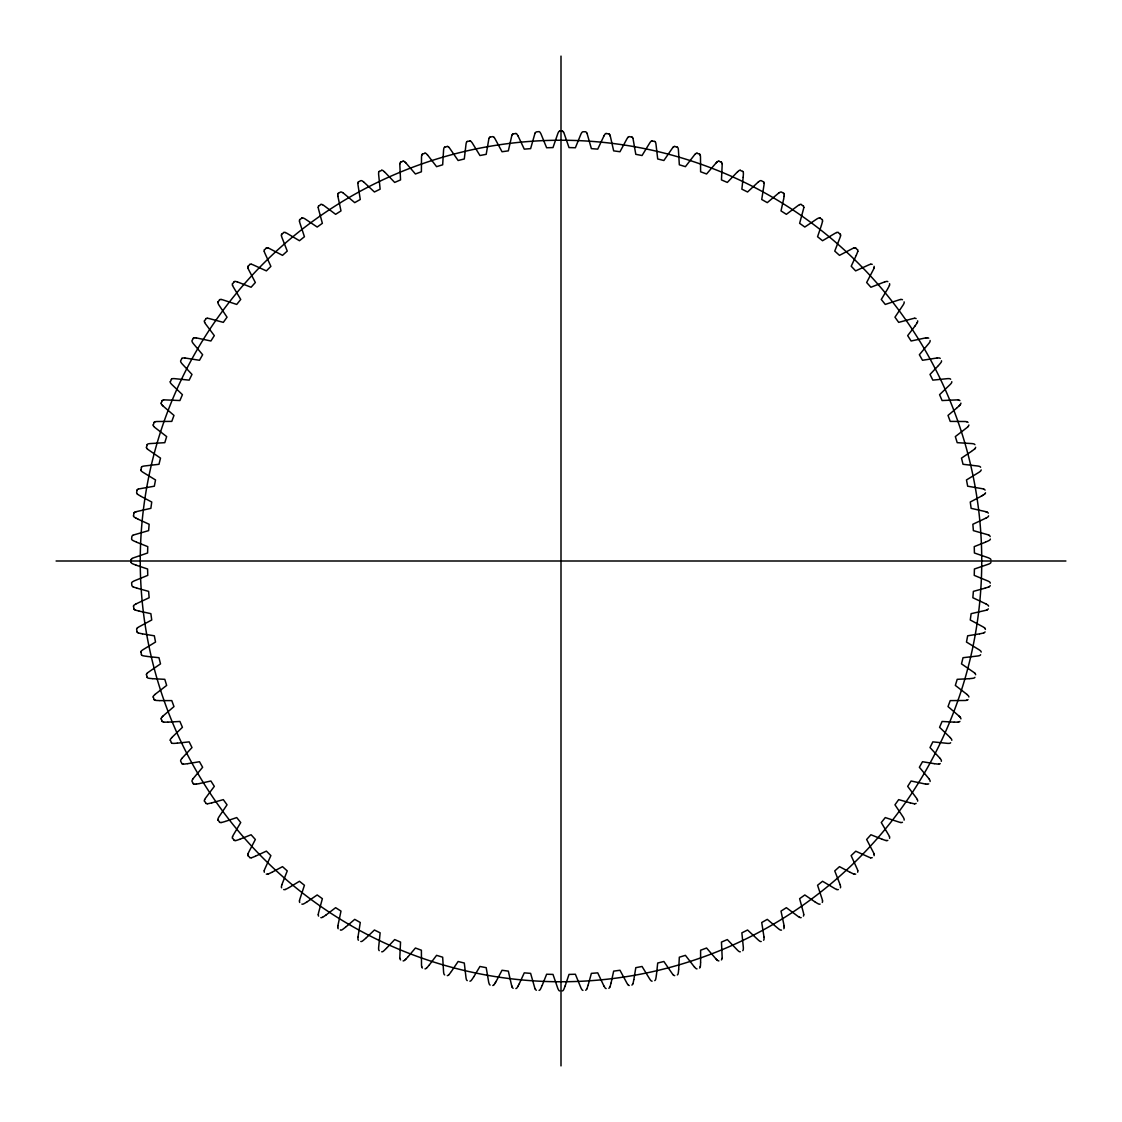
<?xml version="1.0" encoding="UTF-8"?>
<svg xmlns="http://www.w3.org/2000/svg" width="1122" height="1122" viewBox="0 0 1122 1122"><rect width="100%" height="100%" fill="white"/><g stroke="black" fill="none" stroke-linecap="round" stroke-linejoin="round"><path stroke-width="1.5" d="M131.19 559.71L131.19 562.29M337.736 927.137L337.736 927.109A15.652 15.652 0 0 1 337.974 925.622M700.619 962.129L700.605 950.222L706.58 948.02L716.243 959.24M700.605 962.466L700.493 965.018A15.652 15.652 0 0 1 700.338 966.547L700.338 966.533M990.249 583.145L990.249 582.991A2.146 2.146 0 0 0 989.309 581.743A15.652 15.652 0 0 0 987.949 581.028L974.247 575.376L974.415 569.008L988.412 564.198A15.652 15.652 0 0 0 989.8 563.567L989.828 563.539A2.146 2.146 0 0 0 990.95 562.346M357.89 183.349L357.89 183.307A15.652 15.652 0 0 0 357.988 184.878L360.274 199.492L354.72 202.633L343.514 193.222M803.759 207.514L803.759 207.486A15.652 15.652 0 0 1 803.492 209.029L799.635 223.32L804.811 227.037L817.111 218.804A15.652 15.652 0 0 1 818.513 218.117A2.146 2.146 0 0 1 820.126 217.906M743.185 177.15L743.367 174.429A15.652 15.652 0 0 0 743.367 172.9A2.146 2.146 0 0 0 742.75 171.343M743.171 177.318L741.866 189.155L747.575 191.988L758.388 181.89M678.698 969.099L679.329 957.206L685.416 955.341L694.448 967.052M678.67 969.436L678.417 971.975A15.652 15.652 0 0 1 678.179 973.489A2.146 2.146 0 0 1 677.323 974.92M133.56 515.811L133.841 513.245M357.974 937.122L360.274 922.508L354.72 919.367L345.8 926.996M299.462 900.854L299.462 900.826A15.652 15.652 0 0 1 299.812 899.325L304.427 885.272L299.462 881.275L289.28 887.446M822.538 221.146L822.538 221.174A15.652 15.652 0 0 1 822.188 222.675L821.486 225.129M656.44 974.878L657.702 963.027L663.873 961.498L672.274 973.686A15.652 15.652 0 0 0 673.256 974.864L673.284 974.878M656.384 975.214L655.991 977.725A15.652 15.652 0 0 1 655.683 979.226A2.146 2.146 0 0 1 654.743 980.614M985.34 629.428L985.368 629.274A2.146 2.146 0 0 0 984.555 627.941M399.909 163.602L399.923 163.56A15.652 15.652 0 0 0 399.839 165.13L400.54 179.913L394.678 182.423L384.425 171.75M337.918 925.58L340.99 911.106L335.632 907.684L326.025 915.005M784.082 196.42L783.647 198.931M722.077 958.44L722.091 958.398A15.652 15.652 0 0 0 722.161 956.87L721.46 942.087L727.322 939.577L737.575 950.25A15.652 15.652 0 0 0 738.725 951.246L738.753 951.26A2.146 2.146 0 0 0 740.31 951.779M840.546 235.844L840.546 235.802A15.652 15.652 0 0 1 840.126 237.303L834.754 251.09L839.494 255.353L852.608 248.509A15.652 15.652 0 0 1 854.024 247.934L854.066 247.92M137.052 490.202L136.632 492.726A2.146 2.146 0 0 0 137.445 494.059M783.591 199.267L781.01 210.894L786.368 214.316L798.219 205.452A15.652 15.652 0 0 1 799.523 204.653L799.551 204.639M633.888 979.436L635.795 967.669L642.05 966.477L649.764 979.099A15.652 15.652 0 0 0 650.676 980.333L650.704 980.348A2.146 2.146 0 0 0 652.106 981.189M633.818 979.758L633.299 982.269A15.652 15.652 0 0 1 632.906 983.742L632.878 983.77M140.951 469.852L141.512 467.341M421.662 155.467L421.676 155.425A15.652 15.652 0 0 0 421.507 156.982L421.395 171.778L415.421 173.98L405.757 162.76M264.245 870.588L264.259 870.546A15.652 15.652 0 0 1 264.764 869.101L270.879 855.623L266.377 851.121L255.578 856.142M857.741 251.454L857.755 251.412A15.652 15.652 0 0 1 857.236 252.899L856.282 255.255M611.125 982.76L613.664 971.133L619.975 970.264L627.002 983.293A15.652 15.652 0 0 0 627.843 984.569L627.871 984.597M611.041 983.096L610.382 985.565A15.652 15.652 0 0 1 609.905 987.009L609.905 987.009M146.505 447.257L147.192 444.775M247.92 854.066L247.934 854.038A15.652 15.652 0 0 1 248.509 852.608L255.353 839.494L251.09 834.754L240.038 839.172M874.08 267.934L874.066 267.962A15.652 15.652 0 0 1 873.491 269.392L866.647 282.506L870.91 287.246L884.683 281.874M821.388 225.452L817.573 236.728L822.538 240.725L835.273 233.18A15.652 15.652 0 0 1 836.647 232.52L836.689 232.52M588.223 984.864L591.378 973.377L597.731 972.858L604.043 986.252M588.11 985.186L587.381 987.444A15.652 15.652 0 0 1 586.778 989.043L586.764 989.029M153.279 424.972L154.093 422.545M281.874 884.683L287.246 870.91L282.506 866.647L272.155 872.173M232.52 836.689L232.535 836.647A15.652 15.652 0 0 1 233.18 835.273L240.725 822.538L236.728 817.573L225.452 821.388M889.48 285.311L889.466 285.353A15.652 15.652 0 0 1 888.82 286.727L887.6 288.971M565.179 985.873L569.008 974.415L575.376 974.247L580.958 987.949A15.652 15.652 0 0 0 581.729 989.309A2.146 2.146 0 0 0 582.935 990.389M565.109 986.028L564.198 988.412A15.652 15.652 0 0 1 563.567 989.8L563.539 989.828A2.146 2.146 0 0 1 562.346 990.95M161.231 403.107L162.185 400.708M469.894 140.811A2.146 2.146 0 0 1 471.226 141.695A15.652 15.652 0 0 1 472.236 142.901L479.95 155.523L486.205 154.331L488.701 139.731A15.652 15.652 0 0 1 489.094 138.258L489.122 138.23M856.142 255.578L851.205 266.223L855.623 270.879L869.101 264.75A15.652 15.652 0 0 1 870.546 264.259L870.588 264.245M542.235 985.312L546.624 974.247L552.992 974.415L557.802 988.412A15.652 15.652 0 0 0 558.504 989.8A2.146 2.146 0 0 0 559.654 990.95M542.094 985.621L541.042 987.949A15.652 15.652 0 0 1 540.341 989.309A2.146 2.146 0 0 1 539.065 990.389M170.376 381.69L171.456 379.362M512.095 134.991L512.109 134.963A15.652 15.652 0 0 0 511.618 136.435L508.336 150.867L502.025 151.736L494.998 138.707A15.652 15.652 0 0 0 494.157 137.431L494.143 137.431M204.639 799.551L204.653 799.523A15.652 15.652 0 0 1 205.452 798.219L214.316 786.368L210.894 781.01L199.267 783.591M917.347 322.477L917.361 322.449A15.652 15.652 0 0 1 916.548 323.781L915.103 325.885M519.29 983.685L524.269 972.858L530.622 973.377L534.675 987.612A15.652 15.652 0 0 0 535.292 989.043L535.25 989.071M519.135 983.98L517.957 986.252M941.274 761.333L941.344 761.193A2.146 2.146 0 0 0 941.007 759.678A15.652 15.652 0 0 0 940.082 758.444M535.236 132.971L535.25 132.929A15.652 15.652 0 0 0 534.675 134.388L530.622 148.623L524.269 149.142L517.957 135.748M181.848 358.535L180.656 360.807A2.146 2.146 0 0 0 180.993 362.322A15.652 15.652 0 0 0 181.89 363.612L191.988 374.425L189.155 380.134L174.429 378.633A15.652 15.652 0 0 0 172.9 378.633A2.146 2.146 0 0 0 171.343 379.25M604.043 135.748L597.731 149.142L591.378 148.623L587.381 134.556A15.652 15.652 0 0 0 586.708 132.957L586.764 132.971M887.446 289.28L881.275 299.462L885.272 304.427L899.325 299.798A15.652 15.652 0 0 1 900.812 299.462L900.854 299.462M495.601 982.269L494.998 983.293A15.652 15.652 0 0 1 494.157 984.569L494.143 984.569M495.349 982.704L496.289 981.091M496.471 980.796L502.025 970.264L508.336 971.133L511.618 985.565M193.377 338.311L192.044 340.513A2.146 2.146 0 0 0 192.297 342.042A15.652 15.652 0 0 0 193.124 343.374L202.633 354.72L199.492 360.274L185.046 358.002M473.835 976.687L479.95 966.477L486.205 967.669L488.701 982.269A15.652 15.652 0 0 0 489.164 983.756A2.146 2.146 0 0 0 490.118 985.074M473.652 976.982L472.236 979.099A15.652 15.652 0 0 1 471.324 980.333A2.146 2.146 0 0 1 469.894 981.189M204.527 320.864L205.971 318.732M915.005 326.025L907.684 335.632L911.106 340.99L925.58 337.918M451.451 971.357L458.127 961.498L464.298 963.027L466.009 977.725A15.652 15.652 0 0 0 466.317 979.226L466.331 979.268A2.146 2.146 0 0 0 467.257 980.614M451.254 971.638L449.726 973.686A15.652 15.652 0 0 1 448.744 974.864L448.744 974.85M218.047 301.916L219.603 299.869M193.124 778.612L202.633 767.28L199.492 761.726L187.753 763.675M161.68 717.365L161.708 717.337A15.652 15.652 0 0 1 162.774 716.243M960.292 404.663L960.32 404.635A15.652 15.652 0 0 1 959.226 405.757M429.403 964.836L436.584 955.341L442.671 957.206L443.583 971.975A15.652 15.652 0 0 0 443.821 973.489L443.835 973.517A2.146 2.146 0 0 0 444.677 974.92M429.179 965.088L427.552 967.052A15.652 15.652 0 0 1 426.514 968.174L426.5 968.174M232.577 283.726L234.246 281.762M627.857 137.431L627.871 137.403A15.652 15.652 0 0 0 627.002 138.707L619.975 151.736L613.664 150.867L610.382 136.435M181.89 758.388L191.988 747.575L189.155 741.866L177.318 743.171M968.174 426.5L968.188 426.472A15.652 15.652 0 0 1 967.052 427.552L955.341 436.584L957.206 442.671L971.975 443.583A15.652 15.652 0 0 1 973.489 443.821L973.517 443.835A2.146 2.146 0 0 1 974.92 444.677M938.441 365.548L940.11 363.612A15.652 15.652 0 0 0 941.049 362.406L941.063 362.378A2.146 2.146 0 0 0 941.498 360.793M938.216 365.8L930.012 374.425L932.845 380.134L947.571 378.633A15.652 15.652 0 0 1 949.1 378.633L949.128 378.633A2.146 2.146 0 0 1 950.657 379.25M407.847 956.982L415.421 948.02L421.395 950.222L421.507 965.018A15.652 15.652 0 0 0 421.662 966.547L421.676 966.575M407.496 957.361L405.757 959.24M248.074 266.349L249.841 264.483M171.75 737.575L182.423 727.322L179.913 721.46L168.019 722.133M147.122 673.284L147.15 673.256A15.652 15.652 0 0 1 148.314 672.274L160.502 663.873L158.973 657.702L147.122 656.44M716.243 162.76L706.58 173.98L700.605 171.778L700.493 156.982A15.652 15.652 0 0 0 700.338 155.453L700.338 155.467M974.85 448.744L974.878 448.716A15.652 15.652 0 0 1 973.686 449.726L971.638 451.254M386.515 948.23L394.678 939.577L400.54 942.087L399.839 956.87A15.652 15.652 0 0 0 399.965 958.426L399.923 958.44M386.263 948.469L384.425 950.25A15.652 15.652 0 0 1 383.275 951.246A2.146 2.146 0 0 1 381.69 951.779M264.483 249.841L266.349 248.074M673.256 147.15L673.284 147.122A15.652 15.652 0 0 0 672.274 148.314L663.873 160.502L657.702 158.973L655.991 144.275A15.652 15.652 0 0 0 655.683 142.775A2.146 2.146 0 0 0 654.743 141.386M162.76 716.243L173.98 706.58L171.778 700.605L159.871 700.619M959.24 405.757L957.361 407.496M737.575 171.75L727.322 182.423L721.46 179.913L722.161 165.13A15.652 15.652 0 0 0 722.035 163.574L722.091 163.602M957.108 407.735L948.02 415.421L950.222 421.395L965.018 421.507A15.652 15.652 0 0 1 966.547 421.662L966.575 421.676M365.8 938.216L374.425 930.012L380.134 932.845L378.633 947.571A15.652 15.652 0 0 0 378.633 949.1L378.633 949.128A2.146 2.146 0 0 0 379.25 950.657M365.548 938.441L363.612 940.11A15.652 15.652 0 0 1 362.406 941.049A2.146 2.146 0 0 1 360.793 941.498M281.762 234.246L283.726 232.577M154.948 694.448L166.659 685.416L164.794 679.329L152.901 678.698M695.5 153.826L695.528 153.812A15.652 15.652 0 0 0 694.448 154.948L685.416 166.659L679.329 164.794L678.417 150.025A15.652 15.652 0 0 0 678.179 148.511A2.146 2.146 0 0 0 677.323 147.08M137.403 627.871L137.431 627.857A15.652 15.652 0 0 1 138.707 627.002L151.736 619.975L150.867 613.664L139.24 611.125M984.569 494.143L984.597 494.129A15.652 15.652 0 0 1 983.293 494.998L982.269 495.601M345.394 927.305L343.514 928.778A15.652 15.652 0 0 1 342.126 929.745A2.146 2.146 0 0 1 340.485 930.096L340.373 929.872M299.869 219.603L301.916 218.047M778.612 193.124L767.28 202.633L761.726 199.492L764.026 184.878A15.652 15.652 0 0 0 764.124 183.349L764.11 183.349M717.337 161.708L717.365 161.68A15.652 15.652 0 0 0 716.243 162.774M404.635 960.32L404.663 960.292A15.652 15.652 0 0 0 405.757 959.226M971.357 451.451L961.498 458.127L963.027 464.298L977.725 466.009A15.652 15.652 0 0 1 979.226 466.317L979.268 466.331A2.146 2.146 0 0 1 980.614 467.257M325.885 915.103L323.781 916.548A15.652 15.652 0 0 1 322.477 917.347L322.477 917.347M318.732 205.971L320.864 204.527M307.344 901.667L317.189 894.963L322.365 898.68L318.508 912.971A15.652 15.652 0 0 0 318.297 914.514M307.063 901.85L304.889 903.196A15.652 15.652 0 0 1 303.543 903.911A2.146 2.146 0 0 1 301.874 904.094M338.311 193.377L340.513 192.044A2.146 2.146 0 0 1 342.042 192.297A15.652 15.652 0 0 1 343.318 193.166M131.05 559.654A2.146 2.146 0 0 1 132.2 558.532L132.2 558.447M981.091 496.289L982.704 495.349M980.796 496.471L970.264 502.025L971.133 508.336L985.565 511.618M288.971 887.6L286.727 888.82A15.652 15.652 0 0 1 285.353 889.48L285.311 889.48M358.535 181.848L360.807 180.656A2.146 2.146 0 0 1 362.322 180.993A15.652 15.652 0 0 1 363.556 181.918M135.748 604.043L149.142 597.731L148.623 591.378L137.136 588.223M986.252 517.957L972.858 524.269L973.377 530.622L987.612 534.675A15.652 15.652 0 0 1 989.043 535.292L989.071 535.25M132.929 535.25L132.971 535.236A15.652 15.652 0 0 1 134.388 534.745L148.623 530.622L149.142 524.269L138.315 519.29M989.029 586.764L989.071 586.75A15.652 15.652 0 0 1 987.612 587.325L985.186 588.11M271.692 872.397L269.546 873.421A15.652 15.652 0 0 1 267.976 874.066L267.934 874.08M379.362 171.456L381.69 170.376M134.963 512.109L134.991 512.095A15.652 15.652 0 0 1 136.435 511.688M987.009 609.905L987.037 609.891A15.652 15.652 0 0 1 985.565 610.382L971.133 613.664L970.264 619.975L983.293 627.002A15.652 15.652 0 0 1 984.569 627.843L984.597 627.871M985.621 542.094L987.949 541.042A15.652 15.652 0 0 0 989.309 540.341L989.338 540.313A2.146 2.146 0 0 0 990.389 539.065M985.312 542.235L974.247 546.624L974.415 552.992L988.412 557.802A15.652 15.652 0 0 1 989.8 558.504A2.146 2.146 0 0 1 990.95 559.654M255.255 856.282L252.899 857.25A15.652 15.652 0 0 1 251.454 857.741L251.454 857.741M400.708 162.185L403.107 161.231M138.23 489.122L138.258 489.108A15.652 15.652 0 0 1 139.731 488.771L154.331 486.205L155.523 479.95L142.901 472.236A15.652 15.652 0 0 1 141.667 471.324A2.146 2.146 0 0 1 140.811 469.894M979.758 633.818L982.269 633.299A15.652 15.652 0 0 0 983.742 632.906L983.77 632.878M239.715 839.298L237.317 840.126A15.652 15.652 0 0 1 235.844 840.546L235.844 840.546M422.545 154.093L424.972 153.279M984.864 588.223L973.377 591.378L972.858 597.731L986.252 604.043M225.129 821.486L222.675 822.202A15.652 15.652 0 0 1 221.188 822.538L221.146 822.538M444.775 147.192L447.257 146.505M136.435 511.618L150.867 508.336L151.736 502.025L141.204 496.471M211.848 802.847L223.32 799.635L227.037 804.811L218.804 817.111A15.652 15.652 0 0 0 218.117 818.513A2.146 2.146 0 0 0 217.906 820.126M211.679 802.889L209.029 803.492A15.652 15.652 0 0 1 207.514 803.759L207.514 803.759M467.341 141.512L469.852 140.951M155.425 421.676L155.467 421.662A15.652 15.652 0 0 1 156.982 421.507L171.778 421.395L173.98 415.421L162.76 405.757M966.533 700.338L966.575 700.324A15.652 15.652 0 0 1 965.018 700.493L950.222 700.605L948.02 706.58L959.24 716.243M979.436 633.888L967.669 635.795L966.477 642.05L979.099 649.764A15.652 15.652 0 0 1 980.333 650.676L980.348 650.704A2.146 2.146 0 0 1 981.189 652.106M198.931 783.647L196.42 784.082M490.202 137.052L492.726 136.632A2.146 2.146 0 0 1 494.059 137.445M163.56 399.923L163.602 399.909A15.652 15.652 0 0 1 165.102 399.895L179.913 400.54L182.423 394.678L171.75 384.425A15.652 15.652 0 0 1 170.754 383.275A2.146 2.146 0 0 1 170.221 381.69M958.398 722.091L958.44 722.077A15.652 15.652 0 0 1 956.87 722.161L954.317 722.133M187.402 763.717L185.046 763.998A15.652 15.652 0 0 1 183.349 764.124L183.349 764.11M513.245 133.841L515.811 133.56M937.122 357.974L922.508 360.274L919.367 354.72L928.876 343.388A15.652 15.652 0 0 0 929.745 342.126L929.759 342.084A2.146 2.146 0 0 0 930.096 340.485M969.436 678.67L971.975 678.417A15.652 15.652 0 0 0 973.489 678.179L973.517 678.165A2.146 2.146 0 0 0 974.92 677.323M969.099 678.698L957.206 679.329L955.341 685.416L967.052 694.448M177.15 743.185L174.429 743.367A15.652 15.652 0 0 1 172.9 743.367A2.146 2.146 0 0 1 171.343 742.75M938.651 764.11L938.693 764.11A15.652 15.652 0 0 1 937.122 764.012L934.598 763.717M167.683 722.133L165.13 722.161A15.652 15.652 0 0 1 163.602 722.091L163.602 722.091M559.71 131.19L562.29 131.19M927.109 337.736L927.137 337.736A15.652 15.652 0 0 0 925.622 337.974M56.1 561L1065.9 561M194.863 337.736L194.891 337.736A15.652 15.652 0 0 1 196.378 337.974M953.981 722.133L942.087 721.46L939.577 727.322L950.25 737.575M159.534 700.605L156.982 700.493A15.652 15.652 0 0 1 155.453 700.338L155.467 700.338M914.486 803.759L914.514 803.759A15.652 15.652 0 0 1 912.971 803.492L910.321 802.889M152.564 678.67L150.025 678.417A15.652 15.652 0 0 1 148.511 678.179A2.146 2.146 0 0 1 147.08 677.323M606.189 133.56L608.755 133.841M221.146 299.462L221.174 299.462A15.652 15.652 0 0 1 222.675 299.812L236.728 304.427L240.725 299.462L233.18 286.727A15.652 15.652 0 0 1 232.52 285.353L232.52 285.311M900.854 822.538L900.826 822.538A15.652 15.652 0 0 1 899.325 822.188L885.272 817.573L881.275 822.538L888.82 835.273A15.652 15.652 0 0 1 889.48 836.647L889.48 836.689M934.247 763.675L922.508 761.726L919.367 767.28L928.876 778.612M146.786 656.384L144.275 655.991A15.652 15.652 0 0 1 142.775 655.683A2.146 2.146 0 0 1 141.386 654.743M196.42 337.918L210.894 340.99L214.316 335.632L205.452 323.781A15.652 15.652 0 0 1 204.653 322.477L204.653 322.477M925.58 784.082L911.106 781.01L907.684 786.368L916.548 798.219A15.652 15.652 0 0 1 917.347 799.523L917.361 799.551M958.398 399.909L958.44 399.923A15.652 15.652 0 0 0 956.898 399.895L942.087 400.54L939.577 394.678L950.25 384.425A15.652 15.652 0 0 0 951.246 383.275L951.26 383.247A2.146 2.146 0 0 0 951.779 381.69M631.798 137.052L629.274 136.632A2.146 2.146 0 0 0 627.941 137.445M886.156 840.546L886.198 840.546A15.652 15.652 0 0 1 884.697 840.126L882.285 839.298M142.564 633.888L154.331 635.795L155.523 642.05L142.901 649.764A15.652 15.652 0 0 0 141.667 650.676A2.146 2.146 0 0 0 140.811 652.106M142.242 633.818L139.731 633.299A15.652 15.652 0 0 1 138.258 632.906L138.23 632.878M652.148 140.951L654.659 141.512M251.412 264.245L251.454 264.259A15.652 15.652 0 0 1 252.899 264.764L266.377 270.879L270.879 266.377L264.75 252.899A15.652 15.652 0 0 1 264.259 251.454L264.259 251.454M870.546 857.741L870.588 857.755A15.652 15.652 0 0 1 869.101 857.236L855.777 851.205L851.121 855.623L857.25 869.101A15.652 15.652 0 0 1 857.741 870.546L857.755 870.588M910.152 802.847L898.68 799.635L894.963 804.811L903.196 817.111A15.652 15.652 0 0 1 903.883 818.513A2.146 2.146 0 0 1 904.094 820.126M138.904 611.041L136.435 610.382A15.652 15.652 0 0 1 134.991 609.905L134.991 609.905M674.743 146.505L677.225 147.192M267.934 247.92L267.962 247.934A15.652 15.652 0 0 1 269.392 248.509L282.506 255.353L287.246 251.09L281.874 237.317A15.652 15.652 0 0 1 281.454 235.844L281.454 235.844M854.066 874.08L854.038 874.066A15.652 15.652 0 0 1 852.608 873.491L850.308 872.397M136.814 588.11L134.556 587.381A15.652 15.652 0 0 1 132.957 586.778L132.971 586.764M697.028 153.279L699.455 154.093M237.317 281.874L251.09 287.246L255.353 282.506L248.579 269.546A15.652 15.652 0 0 1 247.934 267.976L247.92 267.934M285.311 232.52L285.353 232.535A15.652 15.652 0 0 1 286.727 233.18L299.462 240.725L304.427 236.728L299.798 222.675A15.652 15.652 0 0 1 299.462 221.188L299.462 221.146M836.689 889.48L836.647 889.466A15.652 15.652 0 0 1 835.273 888.82L822.538 881.275L817.573 885.272L822.202 899.325A15.652 15.652 0 0 1 822.538 900.812L822.538 900.854M881.962 839.172L870.91 834.754L866.647 839.494L873.491 852.608A15.652 15.652 0 0 1 874.066 854.024L874.08 854.066M136.127 565.179L147.585 569.008L147.753 575.376L134.051 580.958A15.652 15.652 0 0 0 132.691 581.729A2.146 2.146 0 0 0 131.611 582.935L131.877 585.558A2.146 2.146 0 0 0 132.957 586.68M135.972 565.109L133.588 564.198A15.652 15.652 0 0 1 132.2 563.567L132.172 563.539A2.146 2.146 0 0 1 131.05 562.346M718.893 161.231L721.292 162.185M981.189 469.894A2.146 2.146 0 0 1 980.305 471.226L980.319 471.31A15.652 15.652 0 0 1 979.099 472.236L966.477 479.95L967.669 486.205L982.269 488.701A15.652 15.652 0 0 1 983.756 489.164L983.77 489.122M136.688 542.235L147.753 546.624L147.585 552.992L133.588 557.802A15.652 15.652 0 0 0 132.2 558.504M136.379 542.094L134.051 541.042A15.652 15.652 0 0 1 132.691 540.341A2.146 2.146 0 0 1 131.611 539.065L131.877 536.442A2.146 2.146 0 0 1 132.957 535.32M740.31 170.376L742.638 171.456M987.009 512.095L987.037 512.109A15.652 15.652 0 0 0 985.565 511.688M322.449 204.639L322.477 204.653A15.652 15.652 0 0 1 323.781 205.452L335.632 214.316L340.99 210.894L337.918 196.42M799.523 917.347L799.551 917.361A15.652 15.652 0 0 1 798.219 916.548L786.368 907.684L781.01 911.106L784.082 925.58M849.999 872.243L839.494 866.647L834.754 870.91L840.126 884.683M138.02 519.135L135.748 517.957M763.465 181.848L761.193 180.656A2.146 2.146 0 0 0 759.678 180.993A15.652 15.652 0 0 0 758.444 181.918M140.909 496.289L138.707 494.998A15.652 15.652 0 0 1 137.431 494.157L137.431 494.143M783.689 193.377L781.487 192.044A2.146 2.146 0 0 0 779.958 192.297A15.652 15.652 0 0 0 778.682 193.166M814.937 901.85L817.111 903.196A15.652 15.652 0 0 0 818.457 903.911L818.499 903.925A2.146 2.146 0 0 0 820.126 904.094M814.656 901.667L804.811 894.963L799.635 898.68L803.492 912.971A15.652 15.652 0 0 1 803.703 914.514M801.136 204.527L803.268 205.971M820.084 218.047L822.131 219.603M404.635 161.68L404.663 161.708A15.652 15.652 0 0 1 405.757 162.774M717.337 960.292L717.365 960.32A15.652 15.652 0 0 1 716.243 959.226M838.274 232.577L840.238 234.246M363.612 181.89L374.425 191.988L380.134 189.155L378.633 174.429A15.652 15.652 0 0 1 378.633 172.9L378.633 172.872A2.146 2.146 0 0 1 379.25 171.343M855.651 248.074L857.517 249.841M448.716 147.122L448.744 147.15A15.652 15.652 0 0 1 449.726 148.314L458.127 160.502L464.298 158.973L466.009 144.275A15.652 15.652 0 0 1 466.317 142.775L466.331 142.732A2.146 2.146 0 0 1 467.257 141.386M249.841 857.517L248.074 855.651M974.85 673.256L974.878 673.284A15.652 15.652 0 0 0 973.686 672.274L961.498 663.873L963.027 657.702L977.725 655.991A15.652 15.652 0 0 0 979.226 655.683L979.268 655.669A2.146 2.146 0 0 0 980.614 654.743M147.122 448.716L147.15 448.744A15.652 15.652 0 0 0 148.314 449.726L160.502 458.127L158.973 464.298L144.275 466.009A15.652 15.652 0 0 0 142.775 466.317A2.146 2.146 0 0 0 141.386 467.257M234.246 840.238L232.577 838.274M427.552 154.948L436.584 166.659L442.671 164.794L443.583 150.025A15.652 15.652 0 0 1 443.821 148.511L443.835 148.483A2.146 2.146 0 0 1 444.677 147.08M153.812 426.472L153.826 426.5A15.652 15.652 0 0 0 154.948 427.552L166.659 436.584L164.794 442.671L150.025 443.583A15.652 15.652 0 0 0 148.511 443.821A2.146 2.146 0 0 0 147.08 444.677M940.11 758.388L930.012 747.575L932.845 741.866L947.571 743.367A15.652 15.652 0 0 0 949.1 743.367L949.128 743.367A2.146 2.146 0 0 0 950.657 742.75M219.603 822.131L218.047 820.084M960.292 717.337L960.32 717.365A15.652 15.652 0 0 0 959.226 716.243M161.68 404.635L161.708 404.663A15.652 15.652 0 0 0 162.774 405.757M205.971 803.268L204.527 801.136M193.377 783.689L192.044 781.487A2.146 2.146 0 0 1 192.297 779.958A15.652 15.652 0 0 1 193.166 778.682M562.346 131.05A2.146 2.146 0 0 1 563.468 132.2L563.553 132.2M181.848 763.465L180.656 761.193A2.146 2.146 0 0 1 180.993 759.678A15.652 15.652 0 0 1 181.918 758.444M171.456 742.638L170.376 740.31M609.891 134.963L609.905 134.991A15.652 15.652 0 0 1 610.312 136.435M512.095 987.009L512.109 987.037A15.652 15.652 0 0 1 511.688 985.565M162.185 721.292L161.231 718.893M632.878 138.23L632.892 138.258A15.652 15.652 0 0 1 633.229 139.731L635.795 154.331L642.05 155.523L649.764 142.901A15.652 15.652 0 0 1 650.676 141.667L650.704 141.653A2.146 2.146 0 0 1 652.106 140.811M154.093 699.455L153.279 697.028M147.192 677.225L146.505 674.743M141.512 654.659L140.951 652.148M137.052 631.798L136.632 629.274A2.146 2.146 0 0 1 137.445 627.941M764.026 937.122L761.726 922.508L767.28 919.367L778.612 928.876A15.652 15.652 0 0 0 779.874 929.745L779.916 929.759A2.146 2.146 0 0 0 781.515 930.096M133.841 608.755L133.56 606.189M990.123 536.611L990.123 536.442A2.146 2.146 0 0 0 989.043 535.32M318.241 207.486L318.241 207.514A15.652 15.652 0 0 0 318.508 209.029L322.365 223.32L317.189 227.037L304.889 218.804A15.652 15.652 0 0 0 303.487 218.117A2.146 2.146 0 0 0 301.874 217.906M784.264 927.109L784.264 927.137A15.652 15.652 0 0 0 784.026 925.622M561 56.1L561 1065.9M586.68 989.043A2.146 2.146 0 0 1 585.628 990.249M604.113 986.238A15.652 15.652 0 0 0 604.884 987.556A2.146 2.146 0 0 0 606.146 988.58M609.821 987.023A2.146 2.146 0 0 1 608.825 988.286M629.232 985.509A2.146 2.146 0 0 1 627.941 984.555M632.808 983.756A2.146 2.146 0 0 1 631.882 985.074M674.729 975.635A2.146 2.146 0 0 1 673.34 974.836M694.518 967.024A15.652 15.652 0 0 0 695.556 968.146A2.146 2.146 0 0 0 697.014 968.875M700.254 966.575A2.146 2.146 0 0 1 699.567 968.02M718.893 960.909A2.146 2.146 0 0 1 717.421 960.264M722.007 958.44A2.146 2.146 0 0 1 721.39 959.913M763.956 937.151A15.652 15.652 0 0 1 764.054 938.679A2.146 2.146 0 0 1 763.577 940.236M742.75 950.657A2.146 2.146 0 0 0 743.297 949.142A15.652 15.652 0 0 0 743.353 947.571L741.866 932.845L747.575 930.012L758.388 940.11A15.652 15.652 0 0 0 759.594 941.049L759.622 941.063A2.146 2.146 0 0 0 761.207 941.498M784.194 927.151A2.146 2.146 0 0 1 783.815 928.721M801.164 917.628A2.146 2.146 0 0 1 799.593 917.305M803.689 914.528A2.146 2.146 0 0 1 803.394 916.113M840.083 884.725A15.652 15.652 0 0 1 840.504 886.198A2.146 2.146 0 0 1 840.378 887.825M822.468 900.868A2.146 2.146 0 0 1 822.272 902.467M838.316 889.564A2.146 2.146 0 0 1 836.717 889.423M855.707 874.066A2.146 2.146 0 0 1 854.094 874.01M857.685 870.616A2.146 2.146 0 0 1 857.657 872.215M872.215 857.657A2.146 2.146 0 0 1 870.616 857.685M874.01 854.094A2.146 2.146 0 0 1 874.066 855.707M887.825 840.378A2.146 2.146 0 0 1 886.226 840.49M889.423 836.717A2.146 2.146 0 0 1 889.564 838.316M902.467 822.272A2.146 2.146 0 0 1 900.868 822.468M928.834 778.682A15.652 15.652 0 0 1 929.703 779.93A2.146 2.146 0 0 1 930.096 781.515M916.113 803.394A2.146 2.146 0 0 1 914.528 803.689M917.305 799.593A2.146 2.146 0 0 1 917.628 801.164M927.109 784.264A15.652 15.652 0 0 1 925.58 784.082M928.721 783.815A2.146 2.146 0 0 1 927.151 784.194M950.208 737.631A15.652 15.652 0 0 1 951.218 738.781A2.146 2.146 0 0 1 951.779 740.31M940.236 763.577A2.146 2.146 0 0 1 938.693 764.04M967.024 694.518A15.652 15.652 0 0 1 968.146 695.556A2.146 2.146 0 0 1 968.875 697.014M959.913 721.39A2.146 2.146 0 0 1 958.44 722.007M960.264 717.421A2.146 2.146 0 0 1 960.909 718.893M968.02 699.567A2.146 2.146 0 0 1 966.575 700.254M974.836 673.34A2.146 2.146 0 0 1 975.635 674.729M986.238 604.113A15.652 15.652 0 0 1 987.556 604.884A2.146 2.146 0 0 1 988.58 606.146M985.074 631.882A2.146 2.146 0 0 1 983.756 632.808M988.286 608.825A2.146 2.146 0 0 1 987.023 609.821M990.249 585.628A2.146 2.146 0 0 1 989.043 586.68M986.252 517.957A15.652 15.652 0 0 0 987.57 517.186L987.598 517.158A2.146 2.146 0 0 0 988.58 515.854M987.023 512.179A2.146 2.146 0 0 1 988.286 513.175M985.509 492.768A2.146 2.146 0 0 1 984.555 494.059M983.756 489.192A2.146 2.146 0 0 1 985.074 490.118M975.635 447.271A2.146 2.146 0 0 1 974.836 448.66M968.875 424.986A2.146 2.146 0 0 1 968.146 426.416M966.575 421.746A2.146 2.146 0 0 1 968.02 422.433M960.909 403.107A2.146 2.146 0 0 1 960.264 404.579M958.44 399.993A2.146 2.146 0 0 1 959.913 400.61M937.151 358.044A15.652 15.652 0 0 1 938.679 357.946A2.146 2.146 0 0 1 940.236 358.423M914.514 318.297A15.652 15.652 0 0 0 913.013 318.564L898.68 322.365L894.963 317.189L903.196 304.889A15.652 15.652 0 0 0 903.911 303.543L903.925 303.501A2.146 2.146 0 0 0 904.094 301.874M927.151 337.806A2.146 2.146 0 0 1 928.721 338.185M917.628 320.836A2.146 2.146 0 0 1 917.305 322.407M914.528 318.311A2.146 2.146 0 0 1 916.113 318.606M884.725 281.917A15.652 15.652 0 0 1 886.198 281.496A2.146 2.146 0 0 1 887.825 281.622M900.868 299.532A2.146 2.146 0 0 1 902.467 299.728M889.564 283.684A2.146 2.146 0 0 1 889.423 285.283M874.066 266.293A2.146 2.146 0 0 1 874.01 267.906M870.616 264.315A2.146 2.146 0 0 1 872.215 264.343M857.657 249.785A2.146 2.146 0 0 1 857.685 251.384M854.094 247.99A2.146 2.146 0 0 1 855.707 247.934M840.378 234.175A2.146 2.146 0 0 1 840.49 235.774M836.717 232.577A2.146 2.146 0 0 1 838.316 232.436M822.272 219.533A2.146 2.146 0 0 1 822.468 221.132M803.394 205.887A2.146 2.146 0 0 1 803.689 207.472M799.593 204.695A2.146 2.146 0 0 1 801.164 204.372M784.264 194.891A15.652 15.652 0 0 1 784.082 196.42M783.815 193.279A2.146 2.146 0 0 1 784.194 194.849M737.631 171.792A15.652 15.652 0 0 1 738.781 170.782A2.146 2.146 0 0 1 740.31 170.221M763.577 181.764A2.146 2.146 0 0 1 764.04 183.307M721.39 162.087A2.146 2.146 0 0 1 722.007 163.56M717.421 161.736A2.146 2.146 0 0 1 718.893 161.091M699.567 153.98A2.146 2.146 0 0 1 700.254 155.425M695.584 153.854A2.146 2.146 0 0 1 697.014 153.125M673.34 147.164A2.146 2.146 0 0 1 674.729 146.365M604.043 135.748A15.652 15.652 0 0 1 604.814 134.43L604.842 134.402A2.146 2.146 0 0 1 606.146 133.42M631.882 136.926A2.146 2.146 0 0 1 632.808 138.244M608.825 133.714A2.146 2.146 0 0 1 609.821 134.977M586.68 132.957A2.146 2.146 0 0 0 585.628 131.751L582.991 131.751A2.146 2.146 0 0 0 581.743 132.691A15.652 15.652 0 0 0 580.958 134.051L575.376 147.753L569.008 147.585L564.198 133.588A15.652 15.652 0 0 0 563.496 132.2M559.654 131.05A2.146 2.146 0 0 0 558.532 132.2L558.447 132.2A15.652 15.652 0 0 0 557.816 133.588L552.992 147.585L546.624 147.753L541.042 134.051A15.652 15.652 0 0 0 540.271 132.691A2.146 2.146 0 0 0 539.065 131.611L536.442 131.877A2.146 2.146 0 0 0 535.32 132.957M517.887 135.762A15.652 15.652 0 0 0 517.116 134.444A2.146 2.146 0 0 0 515.854 133.42M512.179 134.977A2.146 2.146 0 0 1 513.175 133.714M489.192 138.244A2.146 2.146 0 0 1 490.118 136.926M447.271 146.365A2.146 2.146 0 0 1 448.66 147.164M427.482 154.976A15.652 15.652 0 0 0 426.444 153.854A2.146 2.146 0 0 0 424.986 153.125M421.746 155.425A2.146 2.146 0 0 1 422.433 153.98M403.107 161.091A2.146 2.146 0 0 1 404.579 161.736M399.993 163.56A2.146 2.146 0 0 1 400.61 162.087M384.369 171.792A15.652 15.652 0 0 0 383.219 170.782A2.146 2.146 0 0 0 381.69 170.221M337.918 196.42A15.652 15.652 0 0 1 337.736 194.891M357.96 183.307A2.146 2.146 0 0 1 358.423 181.764M337.806 194.849A2.146 2.146 0 0 1 338.185 193.279M320.836 204.372A2.146 2.146 0 0 1 322.407 204.695M318.311 207.472A2.146 2.146 0 0 1 318.606 205.887M299.532 221.132A2.146 2.146 0 0 1 299.728 219.533M283.684 232.436A2.146 2.146 0 0 1 285.283 232.577M281.51 235.774A2.146 2.146 0 0 1 281.622 234.175M266.293 247.934A2.146 2.146 0 0 1 267.906 247.99M264.315 251.384A2.146 2.146 0 0 1 264.343 249.785M249.785 264.343A2.146 2.146 0 0 1 251.384 264.315M247.99 267.906A2.146 2.146 0 0 1 247.934 266.293M237.275 281.917A15.652 15.652 0 0 0 235.802 281.496A2.146 2.146 0 0 0 234.175 281.622M232.577 285.283A2.146 2.146 0 0 1 232.436 283.684M219.533 299.728A2.146 2.146 0 0 1 221.132 299.532M217.906 301.874A2.146 2.146 0 0 0 218.131 303.459A15.652 15.652 0 0 0 218.818 304.875L227.037 317.189L223.32 322.365L209.029 318.508A15.652 15.652 0 0 0 207.486 318.297M205.887 318.606A2.146 2.146 0 0 1 207.472 318.311M204.695 322.407A2.146 2.146 0 0 1 204.372 320.836M193.279 338.185A2.146 2.146 0 0 1 194.849 337.806M184.85 358.044A15.652 15.652 0 0 0 183.321 357.946A2.146 2.146 0 0 0 181.764 358.423M162.087 400.61A2.146 2.146 0 0 1 163.56 399.993M161.736 404.579A2.146 2.146 0 0 1 161.091 403.107M153.98 422.433A2.146 2.146 0 0 1 155.425 421.746M153.854 426.416A2.146 2.146 0 0 1 153.125 424.986M147.164 448.66A2.146 2.146 0 0 1 146.365 447.271M135.748 517.957A15.652 15.652 0 0 1 134.43 517.186A2.146 2.146 0 0 1 133.42 515.854M136.926 490.118A2.146 2.146 0 0 1 138.244 489.192M133.714 513.175A2.146 2.146 0 0 1 134.977 512.179M135.762 604.113A15.652 15.652 0 0 0 134.444 604.884A2.146 2.146 0 0 0 133.42 606.146M134.977 609.821A2.146 2.146 0 0 1 133.714 608.825M138.244 632.808A2.146 2.146 0 0 1 136.926 631.882M146.365 674.729A2.146 2.146 0 0 1 147.164 673.34M154.976 694.518A15.652 15.652 0 0 0 153.854 695.556A2.146 2.146 0 0 0 153.125 697.014M155.425 700.254A2.146 2.146 0 0 1 153.98 699.567M161.091 718.893A2.146 2.146 0 0 1 161.736 717.421M163.56 722.007A2.146 2.146 0 0 1 162.087 721.39M171.792 737.631A15.652 15.652 0 0 0 170.782 738.781A2.146 2.146 0 0 0 170.221 740.31M196.42 784.082A15.652 15.652 0 0 1 194.891 784.264M183.307 764.04A2.146 2.146 0 0 1 181.764 763.577M194.849 784.194A2.146 2.146 0 0 1 193.279 783.815M204.372 801.164A2.146 2.146 0 0 1 204.695 799.593M207.472 803.689A2.146 2.146 0 0 1 205.887 803.394M221.132 822.468A2.146 2.146 0 0 1 219.533 822.272M232.436 838.316A2.146 2.146 0 0 1 232.577 836.717M235.774 840.49A2.146 2.146 0 0 1 234.175 840.378M247.934 855.707A2.146 2.146 0 0 1 247.99 854.094M251.384 857.685A2.146 2.146 0 0 1 249.785 857.657M264.343 872.215A2.146 2.146 0 0 1 264.315 870.616M267.906 874.01A2.146 2.146 0 0 1 266.293 874.066M281.917 884.725A15.652 15.652 0 0 0 281.496 886.198A2.146 2.146 0 0 0 281.622 887.825M285.283 889.423A2.146 2.146 0 0 1 283.684 889.564M299.728 902.467A2.146 2.146 0 0 1 299.532 900.868M318.606 916.113A2.146 2.146 0 0 1 318.311 914.528M322.407 917.305A2.146 2.146 0 0 1 320.836 917.628M338.185 928.721A2.146 2.146 0 0 1 337.806 927.151M358.044 937.151A15.652 15.652 0 0 0 357.946 938.679A2.146 2.146 0 0 0 358.423 940.236M400.61 959.913A2.146 2.146 0 0 1 399.993 958.44M404.579 960.264A2.146 2.146 0 0 1 403.107 960.909M422.433 968.02A2.146 2.146 0 0 1 421.746 966.575M426.416 968.146A2.146 2.146 0 0 1 424.986 968.875M448.66 974.836A2.146 2.146 0 0 1 447.271 975.635M517.957 986.252A15.652 15.652 0 0 1 517.186 987.57A2.146 2.146 0 0 1 515.854 988.58M494.059 984.555A2.146 2.146 0 0 1 492.768 985.509M513.175 988.286A2.146 2.146 0 0 1 512.179 987.023M536.372 990.249A2.146 2.146 0 0 1 535.32 989.043M350.625 925.384A420.75 420.75 0 0 0 981.75 561A420.75 420.75 0 0 0 350.625 196.616A420.75 420.75 0 0 0 350.625 925.384"/></g></svg>
